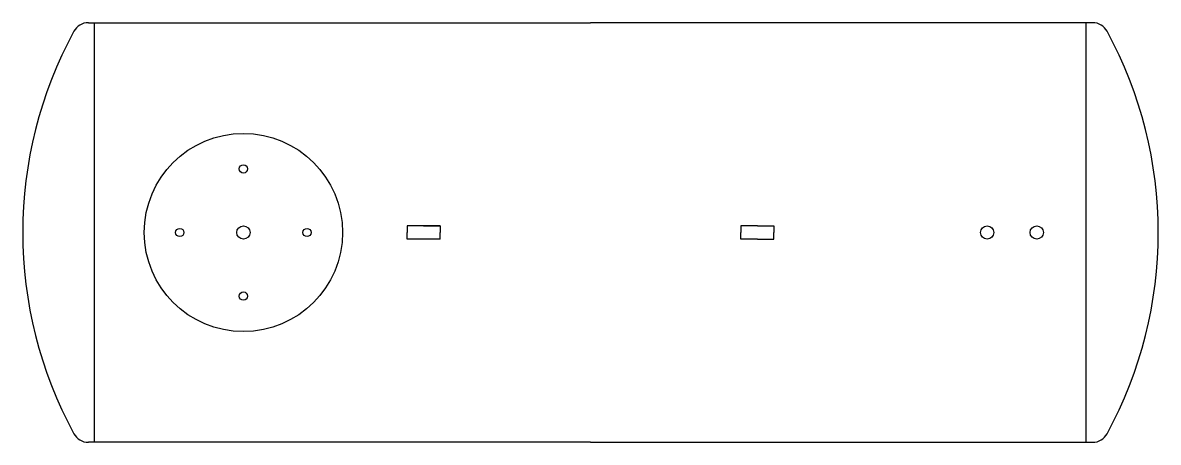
# Model space of a CAD drawing. Extents: x -344 to 0, y 0 to 127.
import ezdxf

# ---------------------------------------------------------------- set-up
doc = ezdxf.new("R2010")
doc.units = 0
doc.header["$LTSCALE"] = 25
doc.header["$MEASUREMENT"] = 0
doc.layers.get('0').update_dxf_attribs({"linetype": 'CONTINUOUS'})

msp = doc.modelspace()

# ---------------------------------------------------------------- linework, layer by layer
at = {"color": 0, "linetype": 'ByBlock'}
for p, q in [((-323.66, 127), (-301.77, 127)), ((-321.77, 0), (-321.77, 127)), ((-301.77, 127), (-251.77, 127)), ((-251.77, 127), (-171.77, 127)), ((-19.87, 127), (-171.77, 127)), ((-21.77, 0), (-21.77, 127)), ((-227.27, 65.5), (-227.27, 63.5)), ((-217.27, 65.5), (-227.27, 65.5)), ((-222.27, 65.5), (-217.27, 65.5)), ((-217.27, 65.5), (-217.27, 63.5)), ((-126.27, 65.5), (-126.27, 63.5)), ((-121.27, 65.5), (-126.27, 65.5)), ((-121.27, 65.5), (-116.27, 65.5)), ((-116.27, 65.5), (-116.27, 63.5)), ((-227.27, 61.5), (-227.27, 63.5)), ((-217.27, 61.5), (-217.27, 63.5)), ((-126.27, 61.5), (-126.27, 63.5)), ((-116.27, 61.5), (-116.27, 63.5)), ((-217.27, 61.5), (-227.27, 61.5)), ((-121.27, 61.5), (-126.27, 61.5)), ((-121.27, 61.5), (-116.27, 61.5)), ((-171.77, 0), (-323.66, 0)), ((-171.77, 0), (-19.87, 0))]:
    msp.add_line(p, q, dxfattribs=at)
for centre, radius in [((-276.77, 63.5), 30), ((-276.77, 82.75), 1.25), ((-276.77, 63.5), 2), ((-51.77, 63.5), 2), ((-36.77, 63.5), 2), ((-296.02, 63.5), 1.25), ((-257.52, 63.5), 1.25), ((-276.77, 44.25), 1.25)]:
    msp.add_circle(centre, radius, dxfattribs=at)
for centre, radius, start, end in [((-216.03, 63.5), 127.5, 151.4744, 208.5256), ((-323.66, 122), 5, 90, 151.4744), ((-19.87, 122), 5, 28.5256, 90), ((-127.5, 63.5), 127.5, 331.4744, 28.5256), ((-323.66, 5), 5, 208.5256, 270), ((-19.87, 5), 5, 270, 331.4744)]:
    msp.add_arc(centre, radius, start, end, dxfattribs=at)

doc.saveas('drawing.dxf')
